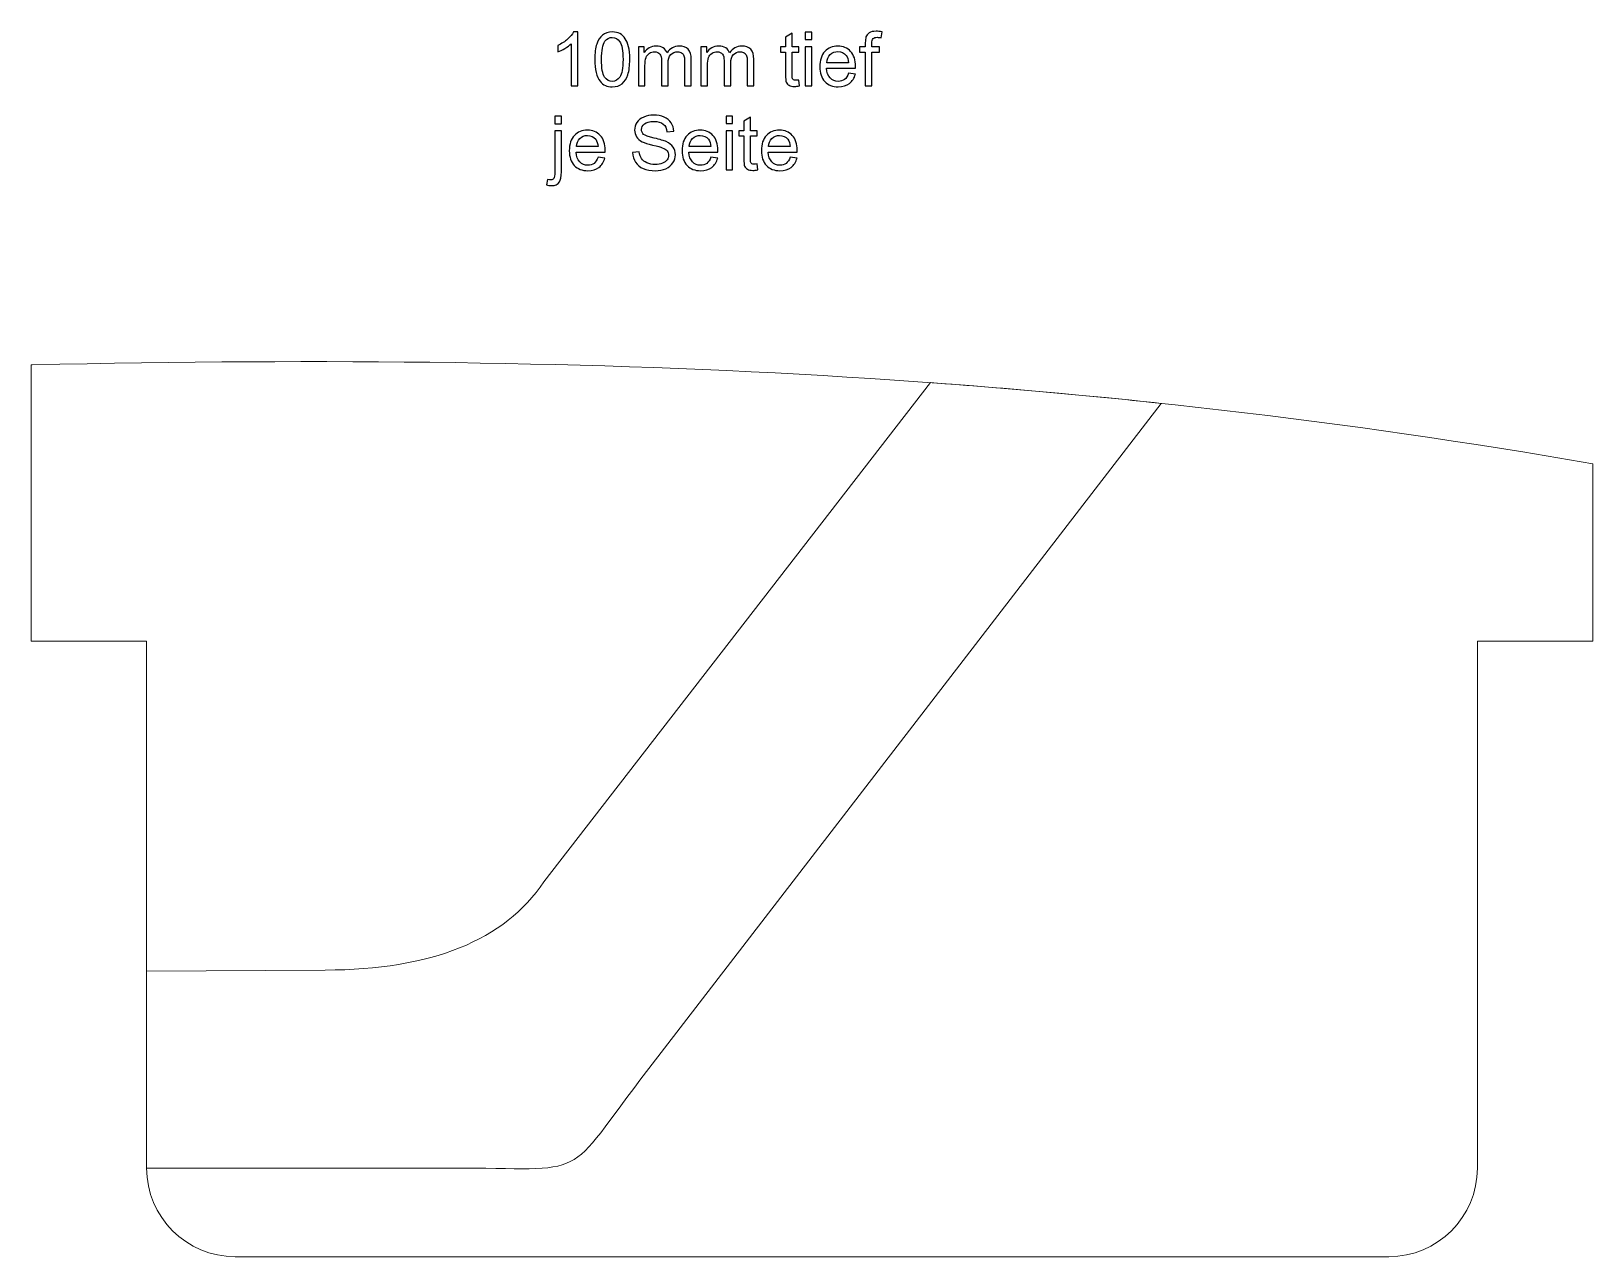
# Model space of a CAD drawing. Header units: millimetres. Extents: x -13769 to -13593, y -11265 to -11127.
import ezdxf

# ---------------------------------------------------------------- set-up
doc = ezdxf.new("R2010")
doc.units = ezdxf.units.MM
doc.header["$MEASUREMENT"] = 0
doc.layers.add('Ebene 1', color=7, linetype='Continuous')

msp = doc.modelspace()

# ---------------------------------------------------------------- linework, layer by layer
at = {"layer": 'Ebene 1', "color": 250}
for points, knots in [([(-13707.1235, -11133.316), (-13707.1235, -11133.316), (-13707.8686, -11133.316), (-13707.8686, -11133.316), (-13707.8686, -11133.316), (-13707.8686, -11133.316), (-13707.8686, -11128.5718), (-13707.8686, -11128.5718), (-13707.8686, -11128.5718), (-13708.0478, -11128.744), (-13708.2834, -11128.9147), (-13708.5741, -11129.0855), (-13708.5741, -11129.0855), (-13708.8648, -11129.2562), (-13709.1273, -11129.3846), (-13709.3587, -11129.4693), (-13709.3587, -11129.4693), (-13709.3587, -11129.4693), (-13709.3587, -11128.7496), (-13709.3587, -11128.7496), (-13709.3587, -11128.7496), (-13708.9424, -11128.5549), (-13708.5783, -11128.3178), (-13708.2665, -11128.0384), (-13708.2665, -11128.0384), (-13707.9546, -11127.7604), (-13707.7331, -11127.4909), (-13707.6033, -11127.2284), (-13707.6033, -11127.2284), (-13707.6033, -11127.2284), (-13707.1235, -11127.2284), (-13707.1235, -11127.2284), (-13707.1235, -11127.2284), (-13707.1235, -11127.2284), (-13707.1235, -11133.316), (-13707.1235, -11133.316)], [0, 0, 0, 0, 0.1, 0.1, 0.1, 0.1, 0.2, 0.2, 0.2, 0.2, 0.3, 0.3, 0.3, 0.3, 0.4, 0.4, 0.4, 0.4, 0.5, 0.5, 0.5, 0.5, 0.6, 0.6, 0.6, 0.6, 0.7, 0.7, 0.7, 0.7, 0.8, 0.8, 0.8, 0.8, 1, 1, 1, 1]), ([(-13705.2086, -11130.3244), (-13705.2086, -11129.609), (-13705.1352, -11129.0304), (-13704.9885, -11128.593), (-13704.9885, -11128.593), (-13704.8403, -11128.1541), (-13704.6216, -11127.8169), (-13704.3309, -11127.5812), (-13704.3309, -11127.5812), (-13704.0416, -11127.3456), (-13703.6761, -11127.2284), (-13703.2359, -11127.2284), (-13703.2359, -11127.2284), (-13702.9113, -11127.2284), (-13702.6263, -11127.2934), (-13702.3793, -11127.4246), (-13702.3793, -11127.4246), (-13702.1338, -11127.5558), (-13701.9306, -11127.7449), (-13701.7725, -11127.9919), (-13701.7725, -11127.9919), (-13701.6145, -11128.2374), (-13701.4903, -11128.538), (-13701.4, -11128.8921), (-13701.4, -11128.8921), (-13701.3083, -11129.2463), (-13701.2631, -11129.7247), (-13701.2631, -11130.3244), (-13701.2631, -11130.3244), (-13701.2631, -11131.0356), (-13701.3365, -11131.6114), (-13701.4818, -11132.0488), (-13701.4818, -11132.0488), (-13701.6272, -11132.4877), (-13701.8459, -11132.8249), (-13702.1366, -11133.062), (-13702.1366, -11133.062), (-13702.4259, -11133.2991), (-13702.7928, -11133.4176), (-13703.2359, -11133.4176), (-13703.2359, -11133.4176), (-13703.8186, -11133.4176), (-13704.2773, -11133.2102), (-13704.6103, -11132.7939), (-13704.6103, -11132.7939), (-13705.0096, -11132.2859), (-13705.2086, -11131.4632), (-13705.2086, -11130.3244)], [0, 0, 0, 0, 0.07692308, 0.07692308, 0.07692308, 0.07692308, 0.15384615, 0.15384615, 0.15384615, 0.15384615, 0.23076923, 0.23076923, 0.23076923, 0.23076923, 0.30769231, 0.30769231, 0.30769231, 0.30769231, 0.38461538, 0.38461538, 0.38461538, 0.38461538, 0.46153846, 0.46153846, 0.46153846, 0.46153846, 0.53846154, 0.53846154, 0.53846154, 0.53846154, 0.61538462, 0.61538462, 0.61538462, 0.61538462, 0.69230769, 0.69230769, 0.69230769, 0.69230769, 0.76923077, 0.76923077, 0.76923077, 0.76923077, 0.84615385, 0.84615385, 0.84615385, 0.84615385, 1, 1, 1, 1]), ([(-13704.4466, -11130.3273), (-13704.4466, -11131.3249), (-13704.3309, -11131.9881), (-13704.098, -11132.3155), (-13704.098, -11132.3155), (-13703.8652, -11132.6443), (-13703.5773, -11132.808), (-13703.2359, -11132.808), (-13703.2359, -11132.808), (-13702.8944, -11132.808), (-13702.6065, -11132.6429), (-13702.3737, -11132.3141), (-13702.3737, -11132.3141), (-13702.1408, -11131.9839), (-13702.0251, -11131.3221), (-13702.0251, -11130.3273), (-13702.0251, -11130.3273), (-13702.0251, -11129.3296), (-13702.1408, -11128.6664), (-13702.3737, -11128.339), (-13702.3737, -11128.339), (-13702.6051, -11128.0102), (-13702.8958, -11127.8465), (-13703.2443, -11127.8465), (-13703.2443, -11127.8465), (-13703.5858, -11127.8465), (-13703.8596, -11127.9919), (-13704.0642, -11128.2811), (-13704.0642, -11128.2811), (-13704.3196, -11128.6494), (-13704.4466, -11129.3324), (-13704.4466, -11130.3273)], [0, 0, 0, 0, 0.11111111, 0.11111111, 0.11111111, 0.11111111, 0.22222222, 0.22222222, 0.22222222, 0.22222222, 0.33333333, 0.33333333, 0.33333333, 0.33333333, 0.44444444, 0.44444444, 0.44444444, 0.44444444, 0.55555556, 0.55555556, 0.55555556, 0.55555556, 0.66666667, 0.66666667, 0.66666667, 0.66666667, 0.77777778, 0.77777778, 0.77777778, 0.77777778, 1, 1, 1, 1]), ([(-13682.2215, -11132.6514), (-13682.2215, -11132.6514), (-13682.1199, -11133.3089), (-13682.1199, -11133.3089), (-13682.1199, -11133.3089), (-13682.3287, -11133.3527), (-13682.5164, -11133.3753), (-13682.6801, -11133.3753), (-13682.6801, -11133.3753), (-13682.9496, -11133.3753), (-13683.1584, -11133.3329), (-13683.308, -11133.2469), (-13683.308, -11133.2469), (-13683.4562, -11133.1608), (-13683.5606, -11133.0493), (-13683.6213, -11132.9096), (-13683.6213, -11132.9096), (-13683.682, -11132.7699), (-13683.7116, -11132.4764), (-13683.7116, -11132.0291), (-13683.7116, -11132.0291), (-13683.7116, -11132.0291), (-13683.7116, -11129.4975), (-13683.7116, -11129.4975), (-13683.7116, -11129.4975), (-13683.7116, -11129.4975), (-13684.2619, -11129.4975), (-13684.2619, -11129.4975), (-13684.2619, -11129.4975), (-13684.2619, -11129.4975), (-13684.2619, -11128.9218), (-13684.2619, -11128.9218), (-13684.2619, -11128.9218), (-13684.2619, -11128.9218), (-13683.7116, -11128.9218), (-13683.7116, -11128.9218), (-13683.7116, -11128.9218), (-13683.7116, -11128.9218), (-13683.7116, -11127.8352), (-13683.7116, -11127.8352), (-13683.7116, -11127.8352), (-13683.7116, -11127.8352), (-13682.9665, -11127.3879), (-13682.9665, -11127.3879), (-13682.9665, -11127.3879), (-13682.9665, -11127.3879), (-13682.9665, -11128.9218), (-13682.9665, -11128.9218), (-13682.9665, -11128.9218), (-13682.9665, -11128.9218), (-13682.2215, -11128.9218), (-13682.2215, -11128.9218), (-13682.2215, -11128.9218), (-13682.2215, -11128.9218), (-13682.2215, -11129.4975), (-13682.2215, -11129.4975), (-13682.2215, -11129.4975), (-13682.2215, -11129.4975), (-13682.9665, -11129.4975), (-13682.9665, -11129.4975), (-13682.9665, -11129.4975), (-13682.9665, -11129.4975), (-13682.9665, -11132.0714), (-13682.9665, -11132.0714), (-13682.9665, -11132.0714), (-13682.9665, -11132.2845), (-13682.9538, -11132.4214), (-13682.927, -11132.482), (-13682.927, -11132.482), (-13682.9016, -11132.5427), (-13682.8593, -11132.5907), (-13682.8, -11132.6274), (-13682.8, -11132.6274), (-13682.7407, -11132.6627), (-13682.6561, -11132.681), (-13682.546, -11132.681), (-13682.546, -11132.681), (-13682.4642, -11132.681), (-13682.3555, -11132.6711), (-13682.2215, -11132.6514)], [0, 0, 0, 0, 0.04761905, 0.04761905, 0.04761905, 0.04761905, 0.0952381, 0.0952381, 0.0952381, 0.0952381, 0.14285714, 0.14285714, 0.14285714, 0.14285714, 0.19047619, 0.19047619, 0.19047619, 0.19047619, 0.23809524, 0.23809524, 0.23809524, 0.23809524, 0.28571429, 0.28571429, 0.28571429, 0.28571429, 0.33333333, 0.33333333, 0.33333333, 0.33333333, 0.38095238, 0.38095238, 0.38095238, 0.38095238, 0.42857143, 0.42857143, 0.42857143, 0.42857143, 0.47619048, 0.47619048, 0.47619048, 0.47619048, 0.52380952, 0.52380952, 0.52380952, 0.52380952, 0.57142857, 0.57142857, 0.57142857, 0.57142857, 0.61904762, 0.61904762, 0.61904762, 0.61904762, 0.66666667, 0.66666667, 0.66666667, 0.66666667, 0.71428571, 0.71428571, 0.71428571, 0.71428571, 0.76190476, 0.76190476, 0.76190476, 0.76190476, 0.80952381, 0.80952381, 0.80952381, 0.80952381, 0.85714286, 0.85714286, 0.85714286, 0.85714286, 0.9047619, 0.9047619, 0.9047619, 0.9047619, 1, 1, 1, 1]), ([(-13681.4863, -11128.1005), (-13681.4863, -11128.1005), (-13681.4863, -11127.2538), (-13681.4863, -11127.2538), (-13681.4863, -11127.2538), (-13681.4863, -11127.2538), (-13680.7412, -11127.2538), (-13680.7412, -11127.2538), (-13680.7412, -11127.2538), (-13680.7412, -11127.2538), (-13680.7412, -11128.1005), (-13680.7412, -11128.1005), (-13680.7412, -11128.1005), (-13680.7412, -11128.1005), (-13681.4863, -11128.1005), (-13681.4863, -11128.1005)], [0, 0, 0, 0, 0.2, 0.2, 0.2, 0.2, 0.4, 0.4, 0.4, 0.4, 0.6, 0.6, 0.6, 0.6, 1, 1, 1, 1]), ([(-13674.7186, -11133.316), (-13674.7186, -11133.316), (-13674.7186, -11129.4975), (-13674.7186, -11129.4975), (-13674.7186, -11129.4975), (-13674.7186, -11129.4975), (-13675.379, -11129.4975), (-13675.379, -11129.4975), (-13675.379, -11129.4975), (-13675.379, -11129.4975), (-13675.379, -11128.9218), (-13675.379, -11128.9218), (-13675.379, -11128.9218), (-13675.379, -11128.9218), (-13674.7186, -11128.9218), (-13674.7186, -11128.9218), (-13674.7186, -11128.9218), (-13674.7186, -11128.9218), (-13674.7186, -11128.4561), (-13674.7186, -11128.4561), (-13674.7186, -11128.4561), (-13674.7186, -11128.1612), (-13674.6932, -11127.9425), (-13674.641, -11127.7999), (-13674.641, -11127.7999), (-13674.569, -11127.608), (-13674.4448, -11127.4514), (-13674.2642, -11127.3315), (-13674.2642, -11127.3315), (-13674.085, -11127.2115), (-13673.8324, -11127.1522), (-13673.5079, -11127.1522), (-13673.5079, -11127.1522), (-13673.2976, -11127.1522), (-13673.0662, -11127.1776), (-13672.8122, -11127.227), (-13672.8122, -11127.227), (-13672.8122, -11127.227), (-13672.9237, -11127.879), (-13672.9237, -11127.879), (-13672.9237, -11127.879), (-13673.0789, -11127.8522), (-13673.2242, -11127.838), (-13673.3625, -11127.838), (-13673.3625, -11127.838), (-13673.5883, -11127.838), (-13673.7477, -11127.886), (-13673.8423, -11127.982), (-13673.8423, -11127.982), (-13673.9354, -11128.0779), (-13673.982, -11128.2571), (-13673.982, -11128.5196), (-13673.982, -11128.5196), (-13673.982, -11128.5196), (-13673.982, -11128.9218), (-13673.982, -11128.9218), (-13673.982, -11128.9218), (-13673.982, -11128.9218), (-13673.1269, -11128.9218), (-13673.1269, -11128.9218), (-13673.1269, -11128.9218), (-13673.1269, -11128.9218), (-13673.1269, -11129.4975), (-13673.1269, -11129.4975), (-13673.1269, -11129.4975), (-13673.1269, -11129.4975), (-13673.9735, -11129.4975), (-13673.9735, -11129.4975), (-13673.9735, -11129.4975), (-13673.9735, -11129.4975), (-13673.9735, -11133.316), (-13673.9735, -11133.316), (-13673.9735, -11133.316), (-13673.9735, -11133.316), (-13674.7186, -11133.316), (-13674.7186, -11133.316)], [0, 0, 0, 0, 0.05, 0.05, 0.05, 0.05, 0.1, 0.1, 0.1, 0.1, 0.15, 0.15, 0.15, 0.15, 0.2, 0.2, 0.2, 0.2, 0.25, 0.25, 0.25, 0.25, 0.3, 0.3, 0.3, 0.3, 0.35, 0.35, 0.35, 0.35, 0.4, 0.4, 0.4, 0.4, 0.45, 0.45, 0.45, 0.45, 0.5, 0.5, 0.5, 0.5, 0.55, 0.55, 0.55, 0.55, 0.6, 0.6, 0.6, 0.6, 0.65, 0.65, 0.65, 0.65, 0.7, 0.7, 0.7, 0.7, 0.75, 0.75, 0.75, 0.75, 0.8, 0.8, 0.8, 0.8, 0.85, 0.85, 0.85, 0.85, 0.9, 0.9, 0.9, 0.9, 1, 1, 1, 1]), ([(-13700.2965, -11133.316), (-13700.2965, -11133.316), (-13700.2965, -11128.9218), (-13700.2965, -11128.9218), (-13700.2965, -11128.9218), (-13700.2965, -11128.9218), (-13699.6276, -11128.9218), (-13699.6276, -11128.9218), (-13699.6276, -11128.9218), (-13699.6276, -11128.9218), (-13699.6276, -11129.5427), (-13699.6276, -11129.5427), (-13699.6276, -11129.5427), (-13699.4908, -11129.3282), (-13699.3073, -11129.1546), (-13699.0787, -11129.0248), (-13699.0787, -11129.0248), (-13698.8501, -11128.8936), (-13698.5905, -11128.8286), (-13698.2984, -11128.8286), (-13698.2984, -11128.8286), (-13697.9738, -11128.8286), (-13697.7071, -11128.8964), (-13697.4997, -11129.0304), (-13697.4997, -11129.0304), (-13697.2922, -11129.1659), (-13697.1455, -11129.3536), (-13697.0608, -11129.5963), (-13697.0608, -11129.5963), (-13696.7109, -11129.0841), (-13696.2579, -11128.8286), (-13695.6991, -11128.8286), (-13695.6991, -11128.8286), (-13695.2616, -11128.8286), (-13694.9244, -11128.9486), (-13694.6901, -11129.1899), (-13694.6901, -11129.1899), (-13694.4545, -11129.4312), (-13694.3359, -11129.8023), (-13694.3359, -11130.3033), (-13694.3359, -11130.3033), (-13694.3359, -11130.3033), (-13694.3359, -11133.316), (-13694.3359, -11133.316), (-13694.3359, -11133.316), (-13694.3359, -11133.316), (-13695.081, -11133.316), (-13695.081, -11133.316), (-13695.081, -11133.316), (-13695.081, -11133.316), (-13695.081, -11130.5502), (-13695.081, -11130.5502), (-13695.081, -11130.5502), (-13695.081, -11130.2539), (-13695.1064, -11130.0394), (-13695.1544, -11129.9082), (-13695.1544, -11129.9082), (-13695.2024, -11129.7769), (-13695.2899, -11129.6725), (-13695.4183, -11129.5921), (-13695.4183, -11129.5921), (-13695.5453, -11129.5116), (-13695.6948, -11129.4721), (-13695.8656, -11129.4721), (-13695.8656, -11129.4721), (-13696.176, -11129.4721), (-13696.4329, -11129.5751), (-13696.6375, -11129.7797), (-13696.6375, -11129.7797), (-13696.8421, -11129.9858), (-13696.9437, -11130.3146), (-13696.9437, -11130.7661), (-13696.9437, -11130.7661), (-13696.9437, -11130.7661), (-13696.9437, -11133.316), (-13696.9437, -11133.316), (-13696.9437, -11133.316), (-13696.9437, -11133.316), (-13697.6888, -11133.316), (-13697.6888, -11133.316), (-13697.6888, -11133.316), (-13697.6888, -11133.316), (-13697.6888, -11130.4641), (-13697.6888, -11130.4641), (-13697.6888, -11130.4641), (-13697.6888, -11130.1339), (-13697.7494, -11129.8856), (-13697.8708, -11129.7205), (-13697.8708, -11129.7205), (-13697.9921, -11129.5554), (-13698.1911, -11129.4721), (-13698.4663, -11129.4721), (-13698.4663, -11129.4721), (-13698.6751, -11129.4721), (-13698.8684, -11129.5272), (-13699.0462, -11129.6372), (-13699.0462, -11129.6372), (-13699.224, -11129.7473), (-13699.3525, -11129.9082), (-13699.4329, -11130.1212), (-13699.4329, -11130.1212), (-13699.5119, -11130.3329), (-13699.5514, -11130.6391), (-13699.5514, -11131.0385), (-13699.5514, -11131.0385), (-13699.5514, -11131.0385), (-13699.5514, -11133.316), (-13699.5514, -11133.316), (-13699.5514, -11133.316), (-13699.5514, -11133.316), (-13700.2965, -11133.316), (-13700.2965, -11133.316)], [0, 0, 0, 0, 0.03448276, 0.03448276, 0.03448276, 0.03448276, 0.06896552, 0.06896552, 0.06896552, 0.06896552, 0.10344828, 0.10344828, 0.10344828, 0.10344828, 0.13793103, 0.13793103, 0.13793103, 0.13793103, 0.17241379, 0.17241379, 0.17241379, 0.17241379, 0.20689655, 0.20689655, 0.20689655, 0.20689655, 0.24137931, 0.24137931, 0.24137931, 0.24137931, 0.27586207, 0.27586207, 0.27586207, 0.27586207, 0.31034483, 0.31034483, 0.31034483, 0.31034483, 0.34482759, 0.34482759, 0.34482759, 0.34482759, 0.37931034, 0.37931034, 0.37931034, 0.37931034, 0.4137931, 0.4137931, 0.4137931, 0.4137931, 0.44827586, 0.44827586, 0.44827586, 0.44827586, 0.48275862, 0.48275862, 0.48275862, 0.48275862, 0.51724138, 0.51724138, 0.51724138, 0.51724138, 0.55172414, 0.55172414, 0.55172414, 0.55172414, 0.5862069, 0.5862069, 0.5862069, 0.5862069, 0.62068966, 0.62068966, 0.62068966, 0.62068966, 0.65517241, 0.65517241, 0.65517241, 0.65517241, 0.68965517, 0.68965517, 0.68965517, 0.68965517, 0.72413793, 0.72413793, 0.72413793, 0.72413793, 0.75862069, 0.75862069, 0.75862069, 0.75862069, 0.79310345, 0.79310345, 0.79310345, 0.79310345, 0.82758621, 0.82758621, 0.82758621, 0.82758621, 0.86206897, 0.86206897, 0.86206897, 0.86206897, 0.89655172, 0.89655172, 0.89655172, 0.89655172, 0.93103448, 0.93103448, 0.93103448, 0.93103448, 1, 1, 1, 1]), ([(-13693.2437, -11133.316), (-13693.2437, -11133.316), (-13693.2437, -11128.9218), (-13693.2437, -11128.9218), (-13693.2437, -11128.9218), (-13693.2437, -11128.9218), (-13692.5748, -11128.9218), (-13692.5748, -11128.9218), (-13692.5748, -11128.9218), (-13692.5748, -11128.9218), (-13692.5748, -11129.5427), (-13692.5748, -11129.5427), (-13692.5748, -11129.5427), (-13692.438, -11129.3282), (-13692.2545, -11129.1546), (-13692.0259, -11129.0248), (-13692.0259, -11129.0248), (-13691.7973, -11128.8936), (-13691.5377, -11128.8286), (-13691.2456, -11128.8286), (-13691.2456, -11128.8286), (-13690.921, -11128.8286), (-13690.6543, -11128.8964), (-13690.4469, -11129.0304), (-13690.4469, -11129.0304), (-13690.2394, -11129.1659), (-13690.0927, -11129.3536), (-13690.008, -11129.5963), (-13690.008, -11129.5963), (-13689.6581, -11129.0841), (-13689.2051, -11128.8286), (-13688.6463, -11128.8286), (-13688.6463, -11128.8286), (-13688.2088, -11128.8286), (-13687.8716, -11128.9486), (-13687.6373, -11129.1899), (-13687.6373, -11129.1899), (-13687.4017, -11129.4312), (-13687.2831, -11129.8023), (-13687.2831, -11130.3033), (-13687.2831, -11130.3033), (-13687.2831, -11130.3033), (-13687.2831, -11133.316), (-13687.2831, -11133.316), (-13687.2831, -11133.316), (-13687.2831, -11133.316), (-13688.0282, -11133.316), (-13688.0282, -11133.316), (-13688.0282, -11133.316), (-13688.0282, -11133.316), (-13688.0282, -11130.5502), (-13688.0282, -11130.5502), (-13688.0282, -11130.5502), (-13688.0282, -11130.2539), (-13688.0536, -11130.0394), (-13688.1016, -11129.9082), (-13688.1016, -11129.9082), (-13688.1496, -11129.7769), (-13688.2371, -11129.6725), (-13688.3655, -11129.5921), (-13688.3655, -11129.5921), (-13688.4925, -11129.5116), (-13688.642, -11129.4721), (-13688.8128, -11129.4721), (-13688.8128, -11129.4721), (-13689.1232, -11129.4721), (-13689.3801, -11129.5751), (-13689.5847, -11129.7797), (-13689.5847, -11129.7797), (-13689.7893, -11129.9858), (-13689.8909, -11130.3146), (-13689.8909, -11130.7661), (-13689.8909, -11130.7661), (-13689.8909, -11130.7661), (-13689.8909, -11133.316), (-13689.8909, -11133.316), (-13689.8909, -11133.316), (-13689.8909, -11133.316), (-13690.636, -11133.316), (-13690.636, -11133.316), (-13690.636, -11133.316), (-13690.636, -11133.316), (-13690.636, -11130.4641), (-13690.636, -11130.4641), (-13690.636, -11130.4641), (-13690.636, -11130.1339), (-13690.6966, -11129.8856), (-13690.818, -11129.7205), (-13690.818, -11129.7205), (-13690.9393, -11129.5554), (-13691.1383, -11129.4721), (-13691.4135, -11129.4721), (-13691.4135, -11129.4721), (-13691.6223, -11129.4721), (-13691.8156, -11129.5272), (-13691.9934, -11129.6372), (-13691.9934, -11129.6372), (-13692.1712, -11129.7473), (-13692.2997, -11129.9082), (-13692.3801, -11130.1212), (-13692.3801, -11130.1212), (-13692.4591, -11130.3329), (-13692.4986, -11130.6391), (-13692.4986, -11131.0385), (-13692.4986, -11131.0385), (-13692.4986, -11131.0385), (-13692.4986, -11133.316), (-13692.4986, -11133.316), (-13692.4986, -11133.316), (-13692.4986, -11133.316), (-13693.2437, -11133.316), (-13693.2437, -11133.316)], [0, 0, 0, 0, 0.03448276, 0.03448276, 0.03448276, 0.03448276, 0.06896552, 0.06896552, 0.06896552, 0.06896552, 0.10344828, 0.10344828, 0.10344828, 0.10344828, 0.13793103, 0.13793103, 0.13793103, 0.13793103, 0.17241379, 0.17241379, 0.17241379, 0.17241379, 0.20689655, 0.20689655, 0.20689655, 0.20689655, 0.24137931, 0.24137931, 0.24137931, 0.24137931, 0.27586207, 0.27586207, 0.27586207, 0.27586207, 0.31034483, 0.31034483, 0.31034483, 0.31034483, 0.34482759, 0.34482759, 0.34482759, 0.34482759, 0.37931034, 0.37931034, 0.37931034, 0.37931034, 0.4137931, 0.4137931, 0.4137931, 0.4137931, 0.44827586, 0.44827586, 0.44827586, 0.44827586, 0.48275862, 0.48275862, 0.48275862, 0.48275862, 0.51724138, 0.51724138, 0.51724138, 0.51724138, 0.55172414, 0.55172414, 0.55172414, 0.55172414, 0.5862069, 0.5862069, 0.5862069, 0.5862069, 0.62068966, 0.62068966, 0.62068966, 0.62068966, 0.65517241, 0.65517241, 0.65517241, 0.65517241, 0.68965517, 0.68965517, 0.68965517, 0.68965517, 0.72413793, 0.72413793, 0.72413793, 0.72413793, 0.75862069, 0.75862069, 0.75862069, 0.75862069, 0.79310345, 0.79310345, 0.79310345, 0.79310345, 0.82758621, 0.82758621, 0.82758621, 0.82758621, 0.86206897, 0.86206897, 0.86206897, 0.86206897, 0.89655172, 0.89655172, 0.89655172, 0.89655172, 0.93103448, 0.93103448, 0.93103448, 0.93103448, 1, 1, 1, 1]), ([(-13681.4863, -11133.316), (-13681.4863, -11133.316), (-13681.4863, -11128.9218), (-13681.4863, -11128.9218), (-13681.4863, -11128.9218), (-13681.4863, -11128.9218), (-13680.7412, -11128.9218), (-13680.7412, -11128.9218), (-13680.7412, -11128.9218), (-13680.7412, -11128.9218), (-13680.7412, -11133.316), (-13680.7412, -11133.316), (-13680.7412, -11133.316), (-13680.7412, -11133.316), (-13681.4863, -11133.316), (-13681.4863, -11133.316)], [0, 0, 0, 0, 0.2, 0.2, 0.2, 0.2, 0.4, 0.4, 0.4, 0.4, 0.6, 0.6, 0.6, 0.6, 1, 1, 1, 1]), ([(-13676.6081, -11131.8936), (-13676.6081, -11131.8936), (-13675.8376, -11131.9952), (-13675.8376, -11131.9952), (-13675.8376, -11131.9952), (-13675.9576, -11132.4425), (-13676.1819, -11132.7911), (-13676.5093, -11133.038), (-13676.5093, -11133.038), (-13676.8367, -11133.285), (-13677.2544, -11133.4091), (-13677.7638, -11133.4091), (-13677.7638, -11133.4091), (-13678.4044, -11133.4091), (-13678.9124, -11133.2116), (-13679.2878, -11132.8165), (-13679.2878, -11132.8165), (-13679.6632, -11132.4228), (-13679.8508, -11131.8682), (-13679.8508, -11131.1556), (-13679.8508, -11131.1556), (-13679.8508, -11130.419), (-13679.6617, -11129.8461), (-13679.2822, -11129.4397), (-13679.2822, -11129.4397), (-13678.9026, -11129.0318), (-13678.4101, -11128.8286), (-13677.8047, -11128.8286), (-13677.8047, -11128.8286), (-13677.2191, -11128.8286), (-13676.7407, -11129.0276), (-13676.3696, -11129.427), (-13676.3696, -11129.427), (-13675.9985, -11129.8263), (-13675.8122, -11130.3879), (-13675.8122, -11131.1118), (-13675.8122, -11131.1118), (-13675.8122, -11131.1556), (-13675.8136, -11131.2219), (-13675.8164, -11131.3094), (-13675.8164, -11131.3094), (-13675.8164, -11131.3094), (-13679.0888, -11131.3094), (-13679.0888, -11131.3094), (-13679.0888, -11131.3094), (-13679.0606, -11131.7906), (-13678.9251, -11132.1603), (-13678.6796, -11132.4157), (-13678.6796, -11132.4157), (-13678.4355, -11132.6711), (-13678.1293, -11132.7995), (-13677.7638, -11132.7995), (-13677.7638, -11132.7995), (-13677.4914, -11132.7995), (-13677.2586, -11132.7276), (-13677.0667, -11132.5836), (-13677.0667, -11132.5836), (-13676.8734, -11132.4397), (-13676.721, -11132.2097), (-13676.6081, -11131.8936)], [0, 0, 0, 0, 0.0625, 0.0625, 0.0625, 0.0625, 0.125, 0.125, 0.125, 0.125, 0.1875, 0.1875, 0.1875, 0.1875, 0.25, 0.25, 0.25, 0.25, 0.3125, 0.3125, 0.3125, 0.3125, 0.375, 0.375, 0.375, 0.375, 0.4375, 0.4375, 0.4375, 0.4375, 0.5, 0.5, 0.5, 0.5, 0.5625, 0.5625, 0.5625, 0.5625, 0.625, 0.625, 0.625, 0.625, 0.6875, 0.6875, 0.6875, 0.6875, 0.75, 0.75, 0.75, 0.75, 0.8125, 0.8125, 0.8125, 0.8125, 0.875, 0.875, 0.875, 0.875, 1, 1, 1, 1]), ([(-13679.0465, -11130.6998), (-13679.0465, -11130.6998), (-13676.5996, -11130.6998), (-13676.5996, -11130.6998), (-13676.5996, -11130.6998), (-13676.6321, -11130.3301), (-13676.7266, -11130.0535), (-13676.8804, -11129.8686), (-13676.8804, -11129.8686), (-13677.1161, -11129.5822), (-13677.4237, -11129.4383), (-13677.8005, -11129.4383), (-13677.8005, -11129.4383), (-13678.142, -11129.4383), (-13678.4284, -11129.5526), (-13678.6613, -11129.7812), (-13678.6613, -11129.7812), (-13678.8927, -11130.0098), (-13679.0211, -11130.316), (-13679.0465, -11130.6998)], [0, 0, 0, 0, 0.16666667, 0.16666667, 0.16666667, 0.16666667, 0.33333333, 0.33333333, 0.33333333, 0.33333333, 0.5, 0.5, 0.5, 0.5, 0.66666667, 0.66666667, 0.66666667, 0.66666667, 1, 1, 1, 1]), ([(-13709.7185, -11137.5761), (-13709.7185, -11137.5761), (-13709.7185, -11136.7125), (-13709.7185, -11136.7125), (-13709.7185, -11136.7125), (-13709.7185, -11136.7125), (-13708.9735, -11136.7125), (-13708.9735, -11136.7125), (-13708.9735, -11136.7125), (-13708.9735, -11136.7125), (-13708.9735, -11137.5761), (-13708.9735, -11137.5761), (-13708.9735, -11137.5761), (-13708.9735, -11137.5761), (-13709.7185, -11137.5761), (-13709.7185, -11137.5761)], [0, 0, 0, 0, 0.2, 0.2, 0.2, 0.2, 0.4, 0.4, 0.4, 0.4, 0.6, 0.6, 0.6, 0.6, 1, 1, 1, 1]), ([(-13700.9414, -11140.8274), (-13700.9414, -11140.8274), (-13700.1879, -11140.7596), (-13700.1879, -11140.7596), (-13700.1879, -11140.7596), (-13700.1526, -11141.0644), (-13700.0694, -11141.3142), (-13699.9381, -11141.5103), (-13699.9381, -11141.5103), (-13699.8069, -11141.7051), (-13699.6037, -11141.8631), (-13699.3285, -11141.9845), (-13699.3285, -11141.9845), (-13699.0534, -11142.1044), (-13698.7429, -11142.1651), (-13698.3986, -11142.1651), (-13698.3986, -11142.1651), (-13698.0924, -11142.1651), (-13697.8229, -11142.1199), (-13697.5886, -11142.0282), (-13697.5886, -11142.0282), (-13697.3544, -11141.9365), (-13697.1808, -11141.8109), (-13697.0665, -11141.6515), (-13697.0665, -11141.6515), (-13696.9522, -11141.492), (-13696.8943, -11141.3184), (-13696.8943, -11141.1322), (-13696.8943, -11141.1322), (-13696.8943, -11140.9431), (-13696.9494, -11140.778), (-13697.0594, -11140.6354), (-13697.0594, -11140.6354), (-13697.1695, -11140.4943), (-13697.3516, -11140.3758), (-13697.6056, -11140.2784), (-13697.6056, -11140.2784), (-13697.7678, -11140.2163), (-13698.1277, -11140.1176), (-13698.6851, -11139.9835), (-13698.6851, -11139.9835), (-13699.2424, -11139.8495), (-13699.6319, -11139.7239), (-13699.8549, -11139.6053), (-13699.8549, -11139.6053), (-13700.1442, -11139.4529), (-13700.3586, -11139.2638), (-13700.4998, -11139.0395), (-13700.4998, -11139.0395), (-13700.6423, -11138.8151), (-13700.7128, -11138.5625), (-13700.7128, -11138.2845), (-13700.7128, -11138.2845), (-13700.7128, -11137.9769), (-13700.6253, -11137.6904), (-13700.4518, -11137.4252), (-13700.4518, -11137.4252), (-13700.2782, -11137.1585), (-13700.0256, -11136.9567), (-13699.6912, -11136.8184), (-13699.6912, -11136.8184), (-13699.3582, -11136.6801), (-13698.987, -11136.6109), (-13698.5792, -11136.6109), (-13698.5792, -11136.6109), (-13698.1305, -11136.6109), (-13697.734, -11136.6829), (-13697.3911, -11136.8283), (-13697.3911, -11136.8283), (-13697.0482, -11136.9722), (-13696.7843, -11137.1853), (-13696.5994, -11137.4675), (-13696.5994, -11137.4675), (-13696.4146, -11137.7483), (-13696.3158, -11138.0672), (-13696.3017, -11138.4228), (-13696.3017, -11138.4228), (-13696.3017, -11138.4228), (-13697.0721, -11138.4821), (-13697.0721, -11138.4821), (-13697.0721, -11138.4821), (-13697.1131, -11138.0997), (-13697.2528, -11137.8104), (-13697.4913, -11137.6157), (-13697.4913, -11137.6157), (-13697.7297, -11137.4195), (-13698.0825, -11137.3221), (-13698.5482, -11137.3221), (-13698.5482, -11137.3221), (-13699.0336, -11137.3221), (-13699.3878, -11137.411), (-13699.6093, -11137.5888), (-13699.6093, -11137.5888), (-13699.8309, -11137.7666), (-13699.9424, -11137.9811), (-13699.9424, -11138.2323), (-13699.9424, -11138.2323), (-13699.9424, -11138.4496), (-13699.8633, -11138.6288), (-13699.7067, -11138.77), (-13699.7067, -11138.77), (-13699.5515, -11138.9097), (-13699.1493, -11139.055), (-13698.4974, -11139.2018), (-13698.4974, -11139.2018), (-13697.8454, -11139.3499), (-13697.3981, -11139.4783), (-13697.1554, -11139.5884), (-13697.1554, -11139.5884), (-13696.804, -11139.7507), (-13696.543, -11139.9553), (-13696.3751, -11140.2051), (-13696.3751, -11140.2051), (-13696.2071, -11140.4534), (-13696.1239, -11140.7399), (-13696.1239, -11141.0644), (-13696.1239, -11141.0644), (-13696.1239, -11141.3876), (-13696.2156, -11141.6896), (-13696.4005, -11141.9746), (-13696.4005, -11141.9746), (-13696.5853, -11142.2596), (-13696.8492, -11142.4812), (-13697.1949, -11142.6392), (-13697.1949, -11142.6392), (-13697.5406, -11142.7973), (-13697.9287, -11142.8763), (-13698.3619, -11142.8763), (-13698.3619, -11142.8763), (-13698.9094, -11142.8763), (-13699.368, -11142.7959), (-13699.7377, -11142.6364), (-13699.7377, -11142.6364), (-13700.1089, -11142.477), (-13700.3982, -11142.2371), (-13700.6084, -11141.9153), (-13700.6084, -11141.9153), (-13700.8201, -11141.595), (-13700.9301, -11141.2323), (-13700.9414, -11140.8274)], [0, 0, 0, 0, 0.02777778, 0.02777778, 0.02777778, 0.02777778, 0.05555556, 0.05555556, 0.05555556, 0.05555556, 0.08333333, 0.08333333, 0.08333333, 0.08333333, 0.11111111, 0.11111111, 0.11111111, 0.11111111, 0.13888889, 0.13888889, 0.13888889, 0.13888889, 0.16666667, 0.16666667, 0.16666667, 0.16666667, 0.19444444, 0.19444444, 0.19444444, 0.19444444, 0.22222222, 0.22222222, 0.22222222, 0.22222222, 0.25, 0.25, 0.25, 0.25, 0.27777778, 0.27777778, 0.27777778, 0.27777778, 0.30555556, 0.30555556, 0.30555556, 0.30555556, 0.33333333, 0.33333333, 0.33333333, 0.33333333, 0.36111111, 0.36111111, 0.36111111, 0.36111111, 0.38888889, 0.38888889, 0.38888889, 0.38888889, 0.41666667, 0.41666667, 0.41666667, 0.41666667, 0.44444444, 0.44444444, 0.44444444, 0.44444444, 0.47222222, 0.47222222, 0.47222222, 0.47222222, 0.5, 0.5, 0.5, 0.5, 0.52777778, 0.52777778, 0.52777778, 0.52777778, 0.55555556, 0.55555556, 0.55555556, 0.55555556, 0.58333333, 0.58333333, 0.58333333, 0.58333333, 0.61111111, 0.61111111, 0.61111111, 0.61111111, 0.63888889, 0.63888889, 0.63888889, 0.63888889, 0.66666667, 0.66666667, 0.66666667, 0.66666667, 0.69444444, 0.69444444, 0.69444444, 0.69444444, 0.72222222, 0.72222222, 0.72222222, 0.72222222, 0.75, 0.75, 0.75, 0.75, 0.77777778, 0.77777778, 0.77777778, 0.77777778, 0.80555556, 0.80555556, 0.80555556, 0.80555556, 0.83333333, 0.83333333, 0.83333333, 0.83333333, 0.86111111, 0.86111111, 0.86111111, 0.86111111, 0.88888889, 0.88888889, 0.88888889, 0.88888889, 0.91666667, 0.91666667, 0.91666667, 0.91666667, 0.94444444, 0.94444444, 0.94444444, 0.94444444, 1, 1, 1, 1]), ([(-13690.4159, -11137.5592), (-13690.4159, -11137.5592), (-13690.4159, -11136.7125), (-13690.4159, -11136.7125), (-13690.4159, -11136.7125), (-13690.4159, -11136.7125), (-13689.6708, -11136.7125), (-13689.6708, -11136.7125), (-13689.6708, -11136.7125), (-13689.6708, -11136.7125), (-13689.6708, -11137.5592), (-13689.6708, -11137.5592), (-13689.6708, -11137.5592), (-13689.6708, -11137.5592), (-13690.4159, -11137.5592), (-13690.4159, -11137.5592)], [0, 0, 0, 0, 0.2, 0.2, 0.2, 0.2, 0.4, 0.4, 0.4, 0.4, 0.6, 0.6, 0.6, 0.6, 1, 1, 1, 1]), ([(-13686.9178, -11142.1101), (-13686.9178, -11142.1101), (-13686.8162, -11142.7676), (-13686.8162, -11142.7676), (-13686.8162, -11142.7676), (-13687.025, -11142.8114), (-13687.2127, -11142.834), (-13687.3764, -11142.834), (-13687.3764, -11142.834), (-13687.6459, -11142.834), (-13687.8547, -11142.7916), (-13688.0043, -11142.7056), (-13688.0043, -11142.7056), (-13688.1525, -11142.6195), (-13688.2569, -11142.508), (-13688.3176, -11142.3683), (-13688.3176, -11142.3683), (-13688.3783, -11142.2286), (-13688.4079, -11141.9351), (-13688.4079, -11141.4878), (-13688.4079, -11141.4878), (-13688.4079, -11141.4878), (-13688.4079, -11138.9562), (-13688.4079, -11138.9562), (-13688.4079, -11138.9562), (-13688.4079, -11138.9562), (-13688.9582, -11138.9562), (-13688.9582, -11138.9562), (-13688.9582, -11138.9562), (-13688.9582, -11138.9562), (-13688.9582, -11138.3805), (-13688.9582, -11138.3805), (-13688.9582, -11138.3805), (-13688.9582, -11138.3805), (-13688.4079, -11138.3805), (-13688.4079, -11138.3805), (-13688.4079, -11138.3805), (-13688.4079, -11138.3805), (-13688.4079, -11137.2939), (-13688.4079, -11137.2939), (-13688.4079, -11137.2939), (-13688.4079, -11137.2939), (-13687.6628, -11136.8466), (-13687.6628, -11136.8466), (-13687.6628, -11136.8466), (-13687.6628, -11136.8466), (-13687.6628, -11138.3805), (-13687.6628, -11138.3805), (-13687.6628, -11138.3805), (-13687.6628, -11138.3805), (-13686.9178, -11138.3805), (-13686.9178, -11138.3805), (-13686.9178, -11138.3805), (-13686.9178, -11138.3805), (-13686.9178, -11138.9562), (-13686.9178, -11138.9562), (-13686.9178, -11138.9562), (-13686.9178, -11138.9562), (-13687.6628, -11138.9562), (-13687.6628, -11138.9562), (-13687.6628, -11138.9562), (-13687.6628, -11138.9562), (-13687.6628, -11141.5301), (-13687.6628, -11141.5301), (-13687.6628, -11141.5301), (-13687.6628, -11141.7432), (-13687.6501, -11141.8801), (-13687.6233, -11141.9407), (-13687.6233, -11141.9407), (-13687.5979, -11142.0014), (-13687.5556, -11142.0494), (-13687.4963, -11142.0861), (-13687.4963, -11142.0861), (-13687.437, -11142.1214), (-13687.3524, -11142.1397), (-13687.2423, -11142.1397), (-13687.2423, -11142.1397), (-13687.1605, -11142.1397), (-13687.0518, -11142.1298), (-13686.9178, -11142.1101)], [0, 0, 0, 0, 0.04761905, 0.04761905, 0.04761905, 0.04761905, 0.0952381, 0.0952381, 0.0952381, 0.0952381, 0.14285714, 0.14285714, 0.14285714, 0.14285714, 0.19047619, 0.19047619, 0.19047619, 0.19047619, 0.23809524, 0.23809524, 0.23809524, 0.23809524, 0.28571429, 0.28571429, 0.28571429, 0.28571429, 0.33333333, 0.33333333, 0.33333333, 0.33333333, 0.38095238, 0.38095238, 0.38095238, 0.38095238, 0.42857143, 0.42857143, 0.42857143, 0.42857143, 0.47619048, 0.47619048, 0.47619048, 0.47619048, 0.52380952, 0.52380952, 0.52380952, 0.52380952, 0.57142857, 0.57142857, 0.57142857, 0.57142857, 0.61904762, 0.61904762, 0.61904762, 0.61904762, 0.66666667, 0.66666667, 0.66666667, 0.66666667, 0.71428571, 0.71428571, 0.71428571, 0.71428571, 0.76190476, 0.76190476, 0.76190476, 0.76190476, 0.80952381, 0.80952381, 0.80952381, 0.80952381, 0.85714286, 0.85714286, 0.85714286, 0.85714286, 0.9047619, 0.9047619, 0.9047619, 0.9047619, 1, 1, 1, 1]), ([(-13710.6612, -11144.4737), (-13710.6612, -11144.4737), (-13710.5243, -11143.8429), (-13710.5243, -11143.8429), (-13710.5243, -11143.8429), (-13710.3747, -11143.881), (-13710.2576, -11143.9008), (-13710.1715, -11143.9008), (-13710.1715, -11143.9008), (-13710.0191, -11143.9008), (-13709.9062, -11143.85), (-13709.8314, -11143.7498), (-13709.8314, -11143.7498), (-13709.7566, -11143.6496), (-13709.7185, -11143.397), (-13709.7185, -11142.9948), (-13709.7185, -11142.9948), (-13709.7185, -11142.9948), (-13709.7185, -11138.3805), (-13709.7185, -11138.3805), (-13709.7185, -11138.3805), (-13709.7185, -11138.3805), (-13708.9735, -11138.3805), (-13708.9735, -11138.3805), (-13708.9735, -11138.3805), (-13708.9735, -11138.3805), (-13708.9735, -11143.0104), (-13708.9735, -11143.0104), (-13708.9735, -11143.0104), (-13708.9735, -11143.5508), (-13709.044, -11143.9276), (-13709.1851, -11144.1392), (-13709.1851, -11144.1392), (-13709.3643, -11144.4144), (-13709.6621, -11144.5527), (-13710.0784, -11144.5527), (-13710.0784, -11144.5527), (-13710.2802, -11144.5527), (-13710.4735, -11144.5259), (-13710.6612, -11144.4737)], [0, 0, 0, 0, 0.09090909, 0.09090909, 0.09090909, 0.09090909, 0.18181818, 0.18181818, 0.18181818, 0.18181818, 0.27272727, 0.27272727, 0.27272727, 0.27272727, 0.36363636, 0.36363636, 0.36363636, 0.36363636, 0.45454545, 0.45454545, 0.45454545, 0.45454545, 0.54545455, 0.54545455, 0.54545455, 0.54545455, 0.63636364, 0.63636364, 0.63636364, 0.63636364, 0.72727273, 0.72727273, 0.72727273, 0.72727273, 0.81818182, 0.81818182, 0.81818182, 0.81818182, 1, 1, 1, 1]), ([(-13704.8361, -11141.3523), (-13704.8361, -11141.3523), (-13704.0656, -11141.4539), (-13704.0656, -11141.4539), (-13704.0656, -11141.4539), (-13704.1856, -11141.9012), (-13704.4099, -11142.2498), (-13704.7373, -11142.4967), (-13704.7373, -11142.4967), (-13705.0647, -11142.7437), (-13705.4824, -11142.8678), (-13705.9918, -11142.8678), (-13705.9918, -11142.8678), (-13706.6324, -11142.8678), (-13707.1404, -11142.6703), (-13707.5158, -11142.2752), (-13707.5158, -11142.2752), (-13707.8912, -11141.8815), (-13708.0788, -11141.3269), (-13708.0788, -11140.6143), (-13708.0788, -11140.6143), (-13708.0788, -11139.8777), (-13707.8897, -11139.3048), (-13707.5102, -11138.8984), (-13707.5102, -11138.8984), (-13707.1306, -11138.4905), (-13706.6381, -11138.2873), (-13706.0327, -11138.2873), (-13706.0327, -11138.2873), (-13705.4471, -11138.2873), (-13704.9687, -11138.4863), (-13704.5976, -11138.8857), (-13704.5976, -11138.8857), (-13704.2265, -11139.285), (-13704.0402, -11139.8466), (-13704.0402, -11140.5705), (-13704.0402, -11140.5705), (-13704.0402, -11140.6143), (-13704.0416, -11140.6806), (-13704.0444, -11140.7681), (-13704.0444, -11140.7681), (-13704.0444, -11140.7681), (-13707.3168, -11140.7681), (-13707.3168, -11140.7681), (-13707.3168, -11140.7681), (-13707.2886, -11141.2493), (-13707.1531, -11141.619), (-13706.9076, -11141.8744), (-13706.9076, -11141.8744), (-13706.6635, -11142.1298), (-13706.3573, -11142.2582), (-13705.9918, -11142.2582), (-13705.9918, -11142.2582), (-13705.7194, -11142.2582), (-13705.4866, -11142.1863), (-13705.2947, -11142.0423), (-13705.2947, -11142.0423), (-13705.1014, -11141.8984), (-13704.949, -11141.6684), (-13704.8361, -11141.3523)], [0, 0, 0, 0, 0.0625, 0.0625, 0.0625, 0.0625, 0.125, 0.125, 0.125, 0.125, 0.1875, 0.1875, 0.1875, 0.1875, 0.25, 0.25, 0.25, 0.25, 0.3125, 0.3125, 0.3125, 0.3125, 0.375, 0.375, 0.375, 0.375, 0.4375, 0.4375, 0.4375, 0.4375, 0.5, 0.5, 0.5, 0.5, 0.5625, 0.5625, 0.5625, 0.5625, 0.625, 0.625, 0.625, 0.625, 0.6875, 0.6875, 0.6875, 0.6875, 0.75, 0.75, 0.75, 0.75, 0.8125, 0.8125, 0.8125, 0.8125, 0.875, 0.875, 0.875, 0.875, 1, 1, 1, 1]), ([(-13707.2745, -11140.1585), (-13707.2745, -11140.1585), (-13704.8276, -11140.1585), (-13704.8276, -11140.1585), (-13704.8276, -11140.1585), (-13704.8601, -11139.7888), (-13704.9546, -11139.5122), (-13705.1084, -11139.3273), (-13705.1084, -11139.3273), (-13705.3441, -11139.0409), (-13705.6517, -11138.897), (-13706.0285, -11138.897), (-13706.0285, -11138.897), (-13706.37, -11138.897), (-13706.6564, -11139.0113), (-13706.8893, -11139.2399), (-13706.8893, -11139.2399), (-13707.1207, -11139.4685), (-13707.2491, -11139.7747), (-13707.2745, -11140.1585)], [0, 0, 0, 0, 0.16666667, 0.16666667, 0.16666667, 0.16666667, 0.33333333, 0.33333333, 0.33333333, 0.33333333, 0.5, 0.5, 0.5, 0.5, 0.66666667, 0.66666667, 0.66666667, 0.66666667, 1, 1, 1, 1]), ([(-13692.1276, -11141.3523), (-13692.1276, -11141.3523), (-13691.3571, -11141.4539), (-13691.3571, -11141.4539), (-13691.3571, -11141.4539), (-13691.4771, -11141.9012), (-13691.7014, -11142.2498), (-13692.0288, -11142.4967), (-13692.0288, -11142.4967), (-13692.3562, -11142.7437), (-13692.7739, -11142.8678), (-13693.2833, -11142.8678), (-13693.2833, -11142.8678), (-13693.9239, -11142.8678), (-13694.4319, -11142.6703), (-13694.8073, -11142.2752), (-13694.8073, -11142.2752), (-13695.1827, -11141.8815), (-13695.3703, -11141.3269), (-13695.3703, -11140.6143), (-13695.3703, -11140.6143), (-13695.3703, -11139.8777), (-13695.1812, -11139.3048), (-13694.8017, -11138.8984), (-13694.8017, -11138.8984), (-13694.4221, -11138.4905), (-13693.9296, -11138.2873), (-13693.3242, -11138.2873), (-13693.3242, -11138.2873), (-13692.7386, -11138.2873), (-13692.2602, -11138.4863), (-13691.8891, -11138.8857), (-13691.8891, -11138.8857), (-13691.518, -11139.285), (-13691.3317, -11139.8466), (-13691.3317, -11140.5705), (-13691.3317, -11140.5705), (-13691.3317, -11140.6143), (-13691.3331, -11140.6806), (-13691.3359, -11140.7681), (-13691.3359, -11140.7681), (-13691.3359, -11140.7681), (-13694.6083, -11140.7681), (-13694.6083, -11140.7681), (-13694.6083, -11140.7681), (-13694.5801, -11141.2493), (-13694.4446, -11141.619), (-13694.1991, -11141.8744), (-13694.1991, -11141.8744), (-13693.955, -11142.1298), (-13693.6488, -11142.2582), (-13693.2833, -11142.2582), (-13693.2833, -11142.2582), (-13693.0109, -11142.2582), (-13692.7781, -11142.1863), (-13692.5862, -11142.0423), (-13692.5862, -11142.0423), (-13692.3929, -11141.8984), (-13692.2405, -11141.6684), (-13692.1276, -11141.3523)], [0, 0, 0, 0, 0.0625, 0.0625, 0.0625, 0.0625, 0.125, 0.125, 0.125, 0.125, 0.1875, 0.1875, 0.1875, 0.1875, 0.25, 0.25, 0.25, 0.25, 0.3125, 0.3125, 0.3125, 0.3125, 0.375, 0.375, 0.375, 0.375, 0.4375, 0.4375, 0.4375, 0.4375, 0.5, 0.5, 0.5, 0.5, 0.5625, 0.5625, 0.5625, 0.5625, 0.625, 0.625, 0.625, 0.625, 0.6875, 0.6875, 0.6875, 0.6875, 0.75, 0.75, 0.75, 0.75, 0.8125, 0.8125, 0.8125, 0.8125, 0.875, 0.875, 0.875, 0.875, 1, 1, 1, 1]), ([(-13694.566, -11140.1585), (-13694.566, -11140.1585), (-13692.1191, -11140.1585), (-13692.1191, -11140.1585), (-13692.1191, -11140.1585), (-13692.1516, -11139.7888), (-13692.2461, -11139.5122), (-13692.3999, -11139.3273), (-13692.3999, -11139.3273), (-13692.6356, -11139.0409), (-13692.9432, -11138.897), (-13693.32, -11138.897), (-13693.32, -11138.897), (-13693.6615, -11138.897), (-13693.9479, -11139.0113), (-13694.1808, -11139.2399), (-13694.1808, -11139.2399), (-13694.4122, -11139.4685), (-13694.5406, -11139.7747), (-13694.566, -11140.1585)], [0, 0, 0, 0, 0.16666667, 0.16666667, 0.16666667, 0.16666667, 0.33333333, 0.33333333, 0.33333333, 0.33333333, 0.5, 0.5, 0.5, 0.5, 0.66666667, 0.66666667, 0.66666667, 0.66666667, 1, 1, 1, 1]), ([(-13690.4159, -11142.7747), (-13690.4159, -11142.7747), (-13690.4159, -11138.3805), (-13690.4159, -11138.3805), (-13690.4159, -11138.3805), (-13690.4159, -11138.3805), (-13689.6708, -11138.3805), (-13689.6708, -11138.3805), (-13689.6708, -11138.3805), (-13689.6708, -11138.3805), (-13689.6708, -11142.7747), (-13689.6708, -11142.7747), (-13689.6708, -11142.7747), (-13689.6708, -11142.7747), (-13690.4159, -11142.7747), (-13690.4159, -11142.7747)], [0, 0, 0, 0, 0.2, 0.2, 0.2, 0.2, 0.4, 0.4, 0.4, 0.4, 0.6, 0.6, 0.6, 0.6, 1, 1, 1, 1]), ([(-13683.1854, -11141.3523), (-13683.1854, -11141.3523), (-13682.4149, -11141.4539), (-13682.4149, -11141.4539), (-13682.4149, -11141.4539), (-13682.5349, -11141.9012), (-13682.7592, -11142.2498), (-13683.0866, -11142.4967), (-13683.0866, -11142.4967), (-13683.414, -11142.7437), (-13683.8317, -11142.8678), (-13684.3411, -11142.8678), (-13684.3411, -11142.8678), (-13684.9817, -11142.8678), (-13685.4897, -11142.6703), (-13685.8651, -11142.2752), (-13685.8651, -11142.2752), (-13686.2405, -11141.8815), (-13686.4281, -11141.3269), (-13686.4281, -11140.6143), (-13686.4281, -11140.6143), (-13686.4281, -11139.8777), (-13686.239, -11139.3048), (-13685.8595, -11138.8984), (-13685.8595, -11138.8984), (-13685.4799, -11138.4905), (-13684.9874, -11138.2873), (-13684.382, -11138.2873), (-13684.382, -11138.2873), (-13683.7964, -11138.2873), (-13683.318, -11138.4863), (-13682.9469, -11138.8857), (-13682.9469, -11138.8857), (-13682.5758, -11139.285), (-13682.3895, -11139.8466), (-13682.3895, -11140.5705), (-13682.3895, -11140.5705), (-13682.3895, -11140.6143), (-13682.3909, -11140.6806), (-13682.3937, -11140.7681), (-13682.3937, -11140.7681), (-13682.3937, -11140.7681), (-13685.6661, -11140.7681), (-13685.6661, -11140.7681), (-13685.6661, -11140.7681), (-13685.6379, -11141.2493), (-13685.5024, -11141.619), (-13685.2569, -11141.8744), (-13685.2569, -11141.8744), (-13685.0128, -11142.1298), (-13684.7066, -11142.2582), (-13684.3411, -11142.2582), (-13684.3411, -11142.2582), (-13684.0687, -11142.2582), (-13683.8359, -11142.1863), (-13683.644, -11142.0423), (-13683.644, -11142.0423), (-13683.4507, -11141.8984), (-13683.2983, -11141.6684), (-13683.1854, -11141.3523)], [0, 0, 0, 0, 0.0625, 0.0625, 0.0625, 0.0625, 0.125, 0.125, 0.125, 0.125, 0.1875, 0.1875, 0.1875, 0.1875, 0.25, 0.25, 0.25, 0.25, 0.3125, 0.3125, 0.3125, 0.3125, 0.375, 0.375, 0.375, 0.375, 0.4375, 0.4375, 0.4375, 0.4375, 0.5, 0.5, 0.5, 0.5, 0.5625, 0.5625, 0.5625, 0.5625, 0.625, 0.625, 0.625, 0.625, 0.6875, 0.6875, 0.6875, 0.6875, 0.75, 0.75, 0.75, 0.75, 0.8125, 0.8125, 0.8125, 0.8125, 0.875, 0.875, 0.875, 0.875, 1, 1, 1, 1]), ([(-13685.6238, -11140.1585), (-13685.6238, -11140.1585), (-13683.1769, -11140.1585), (-13683.1769, -11140.1585), (-13683.1769, -11140.1585), (-13683.2094, -11139.7888), (-13683.3039, -11139.5122), (-13683.4577, -11139.3273), (-13683.4577, -11139.3273), (-13683.6934, -11139.0409), (-13684.001, -11138.897), (-13684.3778, -11138.897), (-13684.3778, -11138.897), (-13684.7193, -11138.897), (-13685.0057, -11139.0113), (-13685.2386, -11139.2399), (-13685.2386, -11139.2399), (-13685.47, -11139.4685), (-13685.5984, -11139.7747), (-13685.6238, -11140.1585)], [0, 0, 0, 0, 0.16666667, 0.16666667, 0.16666667, 0.16666667, 0.33333333, 0.33333333, 0.33333333, 0.33333333, 0.5, 0.5, 0.5, 0.5, 0.66666667, 0.66666667, 0.66666667, 0.66666667, 1, 1, 1, 1])]:
    msp.add_open_spline(points, degree=3, knots=knots, dxfattribs=at)
at = {"layer": 'Ebene 1', "color": 231, "lineweight": 9}
msp.add_open_spline([(-13592.7256, -11175.8849), (-13592.7256, -11175.8849), (-13592.7256, -11195.8992), (-13592.7256, -11195.8992), (-13592.7256, -11195.8992), (-13592.7256, -11195.8992), (-13605.7253, -11195.8992), (-13605.7253, -11195.8992), (-13605.7253, -11195.8992), (-13605.7253, -11195.8992), (-13605.7253, -11255.2496), (-13605.7253, -11255.2496), (-13605.7253, -11255.2496), (-13605.7253, -11260.7573), (-13610.2176, -11265.2496), (-13615.7253, -11265.2496), (-13615.7253, -11265.2496), (-13615.7253, -11265.2496), (-13745.7245, -11265.2496), (-13745.7245, -11265.2496), (-13745.7245, -11265.2496), (-13751.2322, -11265.2496), (-13755.7245, -11260.7574), (-13755.7245, -11255.2496), (-13755.7245, -11255.2496), (-13755.7245, -11255.2496), (-13755.7245, -11195.8992), (-13755.7245, -11195.8992), (-13755.7245, -11195.8992), (-13755.7245, -11195.8992), (-13768.7257, -11195.8992), (-13768.7257, -11195.8992), (-13768.7257, -11195.8992), (-13768.7257, -11195.8992), (-13768.7257, -11164.755), (-13768.7257, -11164.755), (-13768.7257, -11164.755), (-13768.7257, -11164.755), (-13768.6229, -11164.7525), (-13768.6229, -11164.7525), (-13768.6229, -11164.7525), (-13702.0357, -11163.2582), (-13648.9721, -11166.1759), (-13592.7256, -11175.8849)], degree=3, knots=[0, 0, 0, 0, 0.08333333, 0.08333333, 0.08333333, 0.08333333, 0.16666667, 0.16666667, 0.16666667, 0.16666667, 0.25, 0.25, 0.25, 0.25, 0.33333333, 0.33333333, 0.33333333, 0.33333333, 0.41666667, 0.41666667, 0.41666667, 0.41666667, 0.5, 0.5, 0.5, 0.5, 0.58333333, 0.58333333, 0.58333333, 0.58333333, 0.66666667, 0.66666667, 0.66666667, 0.66666667, 0.75, 0.75, 0.75, 0.75, 0.83333333, 0.83333333, 0.83333333, 0.83333333, 1, 1, 1, 1], dxfattribs=at)
at = {"layer": 'Ebene 1', "color": 250, "lineweight": 9}
msp.add_open_spline([(-13755.7245, -11233.0661), (-13755.7245, -11233.0661), (-13735.587, -11232.9471), (-13735.587, -11232.9471), (-13735.587, -11232.9471), (-13723.6272, -11232.9071), (-13715.38, -11229.6186), (-13710.9463, -11222.9934), (-13710.9463, -11222.9934), (-13710.9463, -11222.9934), (-13667.3835, -11166.7506), (-13667.3835, -11166.7506), (-13667.3835, -11166.7506), (-13658.6294, -11167.3891), (-13649.9765, -11168.1642), (-13641.3634, -11169.0844), (-13641.3634, -11169.0844), (-13641.3634, -11169.0844), (-13699.1017, -11244.0362), (-13699.1017, -11244.0362), (-13699.1017, -11244.0362), (-13709.1192, -11257.0392), (-13705.2254, -11255.2496), (-13721.6014, -11255.2496), (-13721.6014, -11255.2496), (-13721.6014, -11255.2496), (-13755.7245, -11255.2496), (-13755.7245, -11255.2496), (-13755.7245, -11255.2496), (-13755.7245, -11255.2496), (-13755.7245, -11233.0661), (-13755.7245, -11233.0661)], degree=3, knots=[0, 0, 0, 0, 0.11111111, 0.11111111, 0.11111111, 0.11111111, 0.22222222, 0.22222222, 0.22222222, 0.22222222, 0.33333333, 0.33333333, 0.33333333, 0.33333333, 0.44444444, 0.44444444, 0.44444444, 0.44444444, 0.55555556, 0.55555556, 0.55555556, 0.55555556, 0.66666667, 0.66666667, 0.66666667, 0.66666667, 0.77777778, 0.77777778, 0.77777778, 0.77777778, 1, 1, 1, 1], dxfattribs=at)

doc.saveas('drawing.dxf')
